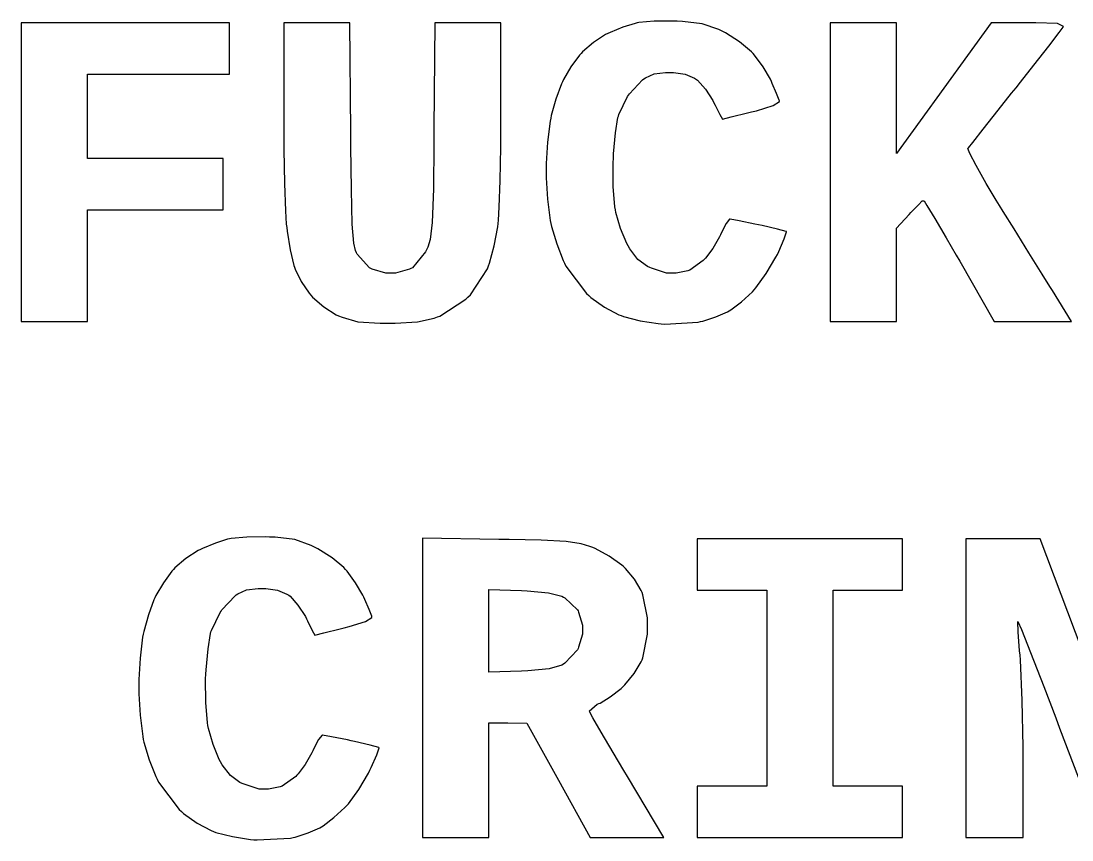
# Model space of a CAD drawing. Extents: x 6 to 122, y 9 to 117.
# Drawn here: x 36.07 to 65.54, y 64.11 to 87.09 of the extents above; entities that cross this region are included whole.
import ezdxf

# ---------------------------------------------------------------- set-up
doc = ezdxf.new("R2010")
doc.units = 0
doc.layers.get('0').update_dxf_attribs({"linetype": 'CONTINUOUS'})

msp = doc.modelspace()

# ---------------------------------------------------------------- linework, layer by layer
at = {"color": 0}
for p, q in [((38.989, 87.037), (36.0673, 87.037)), ((36.0673, 87.037), (36.0673, 82.8463)), ((41.9104, 87.037), (38.989, 87.037)), ((41.9104, 86.3177), (41.9104, 87.037)), ((44.3604, 87.037), (43.4344, 87.037)), ((43.4344, 87.037), (43.4344, 84.5178)), ((45.2878, 87.037), (44.3604, 87.037)), ((45.314, 83.9682), (45.2878, 87.037)), ((47.6762, 87.037), (47.6497, 84.0535)), ((48.6033, 87.037), (47.6762, 87.037)), ((49.5293, 87.037), (48.6033, 87.037)), ((49.5293, 84.5605), (49.5293, 87.037)), ((53.2917, 87.0218), (52.9484, 86.9142)), ((53.3439, 87.0327), (53.2917, 87.0218)), ((53.3947, 87.0437), (53.3439, 87.0327)), ((53.8289, 87.0811), (53.3947, 87.0437)), ((54.3638, 87.0878), (53.8289, 87.0811)), ((54.4657, 87.0839), (54.3638, 87.0878)), ((54.6213, 87.0783), (54.4657, 87.0839)), ((55.1727, 87.0119), (54.6213, 87.0783)), ((55.6355, 86.8468), (55.1727, 87.0119)), ((59.6896, 87.037), (58.7583, 87.037)), ((58.7583, 87.037), (58.7583, 82.8463)), ((60.6213, 87.037), (59.6896, 87.037)), ((60.6213, 85.2039), (60.6213, 87.037)), ((63.2795, 87.037), (61.951, 85.2039)), ((64.3255, 87.037), (63.2795, 87.037)), ((64.528, 87.037), (64.3255, 87.037)), ((65.1397, 87.0162), (64.528, 87.037)), ((65.308, 86.9322), (65.1397, 87.0162)), ((52.4648, 86.7075), (52.1229, 86.4828)), ((52.5268, 86.7364), (52.4648, 86.7075)), ((52.5872, 86.7668), (52.5268, 86.7364)), ((52.9484, 86.9142), (52.5872, 86.7668)), ((55.7484, 86.7914), (55.6355, 86.8468)), ((55.8214, 86.7558), (55.7484, 86.7914)), ((56.2197, 86.5036), (55.8214, 86.7558)), ((64.8903, 86.3865), (65.1828, 86.7653)), ((65.1828, 86.7653), (65.2985, 86.9184)), ((65.2985, 86.9184), (65.308, 86.9322)), ((65.308, 86.9322), (65.308, 86.9322)), ((52.1229, 86.4828), (51.8171, 86.2224)), ((56.5559, 86.2266), (56.2197, 86.5036)), ((64.473, 85.8516), (64.8903, 86.3865)), ((41.9104, 85.5984), (41.9104, 86.3177)), ((51.7303, 86.1261), (51.4904, 85.798)), ((51.7744, 86.1741), (51.7303, 86.1261)), ((51.8171, 86.2224), (51.7744, 86.1741)), ((56.6, 86.1783), (56.5559, 86.2266)), ((56.6431, 86.13), (56.6, 86.1783)), ((56.8784, 85.8037), (56.6431, 86.13)), ((51.4904, 85.798), (51.2808, 85.4438)), ((57.084, 85.4534), (56.8784, 85.8037)), ((64.098, 85.375), (64.473, 85.8516)), ((37.9307, 84.413), (37.9307, 85.5984)), ((37.9307, 85.5984), (39.9203, 85.5984)), ((39.9203, 85.5984), (41.9104, 85.5984)), ((53.5354, 85.4632), (53.5781, 85.4964)), ((53.5781, 85.4964), (53.8261, 85.6022)), ((53.8261, 85.6022), (54.1472, 85.641)), ((54.1472, 85.641), (54.2548, 85.641)), ((54.2548, 85.641), (54.3638, 85.641)), ((54.3638, 85.641), (54.6901, 85.5998)), ((54.6901, 85.5998), (54.9561, 85.4865)), ((54.9561, 85.4865), (55.0086, 85.4495)), ((51.2244, 85.3211), (51.0702, 84.8981)), ((51.2533, 85.3817), (51.2244, 85.3211)), ((51.2808, 85.4438), (51.2533, 85.3817)), ((53.1329, 85.0441), (53.5023, 85.4396)), ((53.5023, 85.4396), (53.5354, 85.4632)), ((55.0086, 85.4495), (55.0443, 85.4244)), ((55.0443, 85.4244), (55.2648, 85.1778)), ((57.1115, 85.3944), (57.084, 85.4534)), ((57.1391, 85.3352), (57.1115, 85.3944)), ((57.259, 85.0565), (57.1391, 85.3352)), ((61.951, 85.2039), (60.6213, 83.3713)), ((60.6213, 83.3713), (60.6213, 85.2039)), ((63.8485, 85.0593), (63.9741, 85.2166)), ((63.9741, 85.2166), (64.098, 85.375)), ((51.0702, 84.8981), (50.9393, 84.4391)), ((52.8355, 84.4642), (53.0793, 84.9672)), ((53.0793, 84.9672), (53.1068, 85.0057)), ((53.1068, 85.0057), (53.1329, 85.0441)), ((55.2648, 85.1778), (55.4715, 84.8568)), ((57.332, 84.8653), (57.259, 85.0565)), ((63.4739, 84.5841), (63.8485, 85.0593)), ((55.4715, 84.8568), (55.5032, 84.7933)), ((55.5032, 84.7933), (55.5336, 84.7302)), ((55.5336, 84.7302), (55.6645, 84.4684)), ((56.6967, 84.5704), (57.1623, 84.715)), ((57.1623, 84.715), (57.3401, 84.8293)), ((57.3359, 84.8487), (57.332, 84.8653)), ((57.3401, 84.8293), (57.3359, 84.8487)), ((37.9307, 83.228), (37.9307, 84.413)), ((43.4344, 84.5178), (43.4344, 84.2603)), ((49.5226, 83.5462), (49.5293, 84.3068)), ((49.5293, 84.3068), (49.5293, 84.5605)), ((50.9228, 84.358), (50.9048, 84.2779)), ((50.9393, 84.4391), (50.9228, 84.358)), ((52.7431, 83.9474), (52.8091, 84.3802)), ((52.8091, 84.3802), (52.8228, 84.4215)), ((52.8228, 84.4215), (52.8355, 84.4642)), ((55.6645, 84.4684), (55.7375, 84.3319)), ((55.7375, 84.3319), (55.7403, 84.3319)), ((55.7403, 84.3319), (55.7417, 84.3333)), ((55.7417, 84.3333), (55.9855, 84.395)), ((55.9855, 84.395), (56.4473, 84.5097)), ((56.4473, 84.5097), (56.5573, 84.5358)), ((56.5573, 84.5358), (56.6967, 84.5704)), ((63.0548, 84.0535), (63.4739, 84.5841)), ((43.4344, 84.2603), (43.44, 83.4842)), ((47.6497, 84.0535), (47.6458, 83.6344)), ((50.9048, 84.2779), (50.836, 83.6884)), ((62.7613, 83.6799), (63.0548, 84.0535)), ((45.3168, 83.5671), (45.314, 83.9682)), ((52.6891, 83.3575), (52.7431, 83.9474)), ((43.44, 83.4842), (43.458, 82.5306)), ((45.3319, 82.3641), (45.3168, 83.5671)), ((47.6458, 83.6344), (47.6321, 82.375)), ((49.506, 82.6121), (49.5226, 83.5462)), ((50.836, 83.6884), (50.8, 83.0887)), ((62.6262, 83.5064), (62.636, 83.5187)), ((62.6787, 83.3713), (62.6262, 83.5064)), ((62.636, 83.5187), (62.6442, 83.5311)), ((62.6442, 83.5311), (62.7613, 83.6799)), ((39.8364, 83.228), (37.9307, 83.228)), ((41.7407, 83.228), (39.8364, 83.228)), ((41.7407, 82.5073), (41.7407, 83.228)), ((52.6768, 83.1053), (52.6838, 83.2362)), ((52.6838, 83.2362), (52.6891, 83.3575)), ((62.8523, 83.0294), (62.6787, 83.3713)), ((36.0673, 82.8463), (36.0673, 78.6557)), ((50.8, 83.0887), (50.8, 82.889)), ((50.8, 82.889), (50.8, 82.6893)), ((52.6782, 82.4438), (52.6768, 83.1053)), ((58.7583, 82.8463), (58.7583, 78.6557)), ((63.1363, 82.5306), (62.8523, 83.0294)), ((49.4799, 81.8638), (49.506, 82.6121)), ((50.8, 82.6893), (50.836, 82.0872)), ((41.7407, 81.788), (41.7407, 82.5073)), ((43.458, 82.5306), (43.4855, 81.7644)), ((45.3581, 81.3883), (45.3319, 82.3641)), ((47.6321, 82.375), (47.6017, 81.4352)), ((52.7237, 81.8762), (52.6782, 82.4438)), ((63.416, 82.0649), (63.1363, 82.5306)), ((50.836, 82.0872), (50.909, 81.4903)), ((61.2359, 81.9312), (61.3392, 82.0416)), ((61.3392, 82.0416), (61.3752, 82.0416)), ((61.3752, 82.0416), (61.3985, 82.0416)), ((61.3985, 82.0416), (61.4701, 81.9094)), ((63.5123, 81.9108), (63.416, 82.0649)), ((37.9307, 80.221), (37.9307, 81.788)), ((37.9307, 81.788), (39.8364, 81.788)), ((39.8364, 81.788), (41.7407, 81.788)), ((43.4855, 81.7644), (43.506, 81.3869)), ((49.4605, 81.4973), (49.4799, 81.8638)), ((52.7389, 81.7922), (52.7237, 81.8762)), ((52.7526, 81.715), (52.7389, 81.7922)), ((52.8835, 81.2631), (52.7526, 81.715)), ((60.6213, 81.2793), (60.9727, 81.661)), ((60.9727, 81.661), (61.021, 81.715)), ((61.021, 81.715), (61.2359, 81.9312)), ((61.4701, 81.9094), (61.6948, 81.5453)), ((63.6143, 81.7467), (63.5123, 81.9108)), ((63.9216, 81.2518), (63.6143, 81.7467)), ((43.506, 81.3869), (43.5183, 81.2892)), ((45.4036, 80.8577), (45.3581, 81.3883)), ((47.6017, 81.4352), (47.5449, 80.9583)), ((49.4386, 81.3096), (49.4496, 81.4021)), ((49.4496, 81.4021), (49.4605, 81.4973)), ((50.909, 81.4903), (50.9266, 81.4077)), ((50.9266, 81.4077), (50.9446, 81.3248)), ((55.8465, 81.4035), (55.7128, 81.1512)), ((55.94, 81.5315), (55.8465, 81.4035)), ((55.9484, 81.5301), (55.94, 81.5315)), ((55.9551, 81.5301), (55.9484, 81.5301)), ((56.2088, 81.4807), (55.9551, 81.5301)), ((56.6498, 81.3911), (56.2088, 81.4807)), ((56.7517, 81.3689), (56.6498, 81.3911)), ((56.8523, 81.3484), (56.7517, 81.3689)), ((61.6948, 81.5453), (62.013, 81.0066)), ((43.5183, 81.2892), (43.5296, 81.1925)), ((43.5296, 81.1925), (43.6164, 80.669)), ((49.3367, 80.7752), (49.4386, 81.3096)), ((50.9446, 81.3248), (51.0921, 80.8344)), ((53.0585, 80.844), (52.8835, 81.2631)), ((55.6853, 81.0891), (55.6563, 81.0288)), ((55.7128, 81.1512), (55.6853, 81.0891)), ((57.2879, 81.2493), (56.8523, 81.3484)), ((57.5303, 81.1844), (57.2879, 81.2493)), ((57.4753, 80.9763), (57.5398, 81.1749)), ((57.5359, 81.1788), (57.5303, 81.1844)), ((57.5398, 81.1749), (57.5359, 81.1788)), ((60.6213, 79.9677), (60.6213, 81.2793)), ((64.3364, 80.5836), (63.9216, 81.2518)), ((45.4491, 80.6496), (45.4036, 80.8577)), ((47.5449, 80.9583), (47.4733, 80.7392)), ((49.2069, 80.2901), (49.3367, 80.7752)), ((51.0921, 80.8344), (51.2755, 80.3631)), ((53.0945, 80.7805), (53.0585, 80.844)), ((53.1414, 80.6965), (53.0945, 80.7805)), ((55.6563, 81.0288), (55.4687, 80.705)), ((57.3207, 80.6221), (57.4753, 80.9763)), ((62.013, 81.0066), (62.2999, 80.5145)), ((43.6164, 80.669), (43.7169, 80.2308)), ((45.478, 80.5864), (45.4491, 80.6496)), ((45.4974, 80.5423), (45.478, 80.5864)), ((45.8392, 80.1606), (45.4974, 80.5423)), ((47.414, 80.6069), (47.0436, 80.1631)), ((47.443, 80.6704), (47.414, 80.6069)), ((47.4733, 80.7392), (47.443, 80.6704)), ((53.37, 80.3949), (53.1414, 80.6965)), ((55.4687, 80.705), (55.269, 80.4376)), ((57.241, 80.4566), (57.2809, 80.5395)), ((57.2809, 80.5395), (57.3207, 80.6221)), ((62.2999, 80.5145), (62.3947, 80.3494)), ((64.71, 79.9814), (64.3364, 80.5836)), ((37.9307, 78.6557), (37.9307, 80.221)), ((43.7169, 80.2308), (43.7349, 80.1758)), ((43.7349, 80.1758), (43.7526, 80.1204)), ((49.1504, 80.137), (49.1822, 80.221)), ((49.1822, 80.221), (49.2069, 80.2901)), ((51.2755, 80.3631), (51.3126, 80.2901)), ((51.3126, 80.2901), (51.3514, 80.21)), ((51.3514, 80.21), (51.9285, 79.4424)), ((53.636, 80.2019), (53.37, 80.3949)), ((53.7034, 80.1716), (53.636, 80.2019)), ((55.2016, 80.3698), (54.8224, 80.0971)), ((55.2358, 80.403), (55.2016, 80.3698)), ((55.269, 80.4376), (55.2358, 80.403)), ((56.9694, 79.998), (57.241, 80.4566)), ((62.3947, 80.3494), (63.3649, 78.6557)), ((43.7526, 80.1204), (43.9237, 79.7814)), ((45.8763, 80.1412), (45.8392, 80.1606)), ((45.9123, 80.1232), (45.8763, 80.1412)), ((46.2979, 80.0104), (45.9123, 80.1232)), ((46.44, 80.0104), (46.2979, 80.0104)), ((46.5709, 80.0104), (46.44, 80.0104)), ((46.9664, 80.1232), (46.5709, 80.0104)), ((47.002, 80.1412), (46.9664, 80.1232)), ((47.0436, 80.1631), (47.002, 80.1412)), ((48.6696, 79.4025), (49.1504, 80.137)), ((53.7517, 80.1494), (53.7034, 80.1716)), ((54.1736, 80.0104), (53.7517, 80.1494)), ((54.3306, 80.0104), (54.1736, 80.0104)), ((54.4393, 80.0104), (54.3306, 80.0104)), ((54.7688, 80.0763), (54.4393, 80.0104)), ((54.7963, 80.0862), (54.7688, 80.0763)), ((54.8224, 80.0971), (54.7963, 80.0862)), ((56.6773, 79.5983), (56.9694, 79.998)), ((60.6213, 78.6557), (60.6213, 79.9677)), ((64.922, 79.6382), (64.71, 79.9814)), ((43.9237, 79.7814), (44.1508, 79.448)), ((56.6289, 79.5443), (56.6773, 79.5983)), ((64.9937, 79.5239), (64.922, 79.6382)), ((44.1508, 79.448), (44.1964, 79.3958)), ((44.1964, 79.3958), (44.2447, 79.3404)), ((44.2447, 79.3404), (44.559, 79.0691)), ((48.5429, 79.2787), (48.6033, 79.3365)), ((48.6033, 79.3365), (48.6696, 79.4025)), ((51.9285, 79.4424), (51.9934, 79.3831)), ((51.9934, 79.3831), (52.0527, 79.3309)), ((52.0527, 79.3309), (52.4344, 79.0607)), ((56.2737, 79.211), (56.5796, 79.4921)), ((56.5796, 79.4921), (56.6289, 79.5443)), ((65.5327, 78.6557), (64.9937, 79.5239)), ((44.559, 79.0691), (44.909, 78.8458)), ((47.8166, 78.8088), (48.5429, 79.2787)), ((52.4344, 79.0607), (52.8313, 78.8472)), ((55.9717, 78.9838), (56.2737, 79.211)), ((44.909, 78.8458), (44.9749, 78.8155)), ((44.9749, 78.8155), (45.0702, 78.7728)), ((45.0702, 78.7728), (45.5097, 78.65)), ((47.1883, 78.6486), (47.6567, 78.7495)), ((47.6567, 78.7495), (47.7478, 78.7823)), ((47.7478, 78.7823), (47.8166, 78.8088)), ((52.8313, 78.8472), (52.9001, 78.8211)), ((52.9001, 78.8211), (52.9664, 78.7961)), ((52.9664, 78.7961), (53.4293, 78.679)), ((55.1903, 78.6666), (55.5502, 78.7852)), ((55.5502, 78.7852), (55.8782, 78.9284)), ((55.8782, 78.9284), (55.9262, 78.9563)), ((55.9262, 78.9563), (55.9717, 78.9838)), ((36.0673, 78.6557), (36.999, 78.6557)), ((36.999, 78.6557), (37.9307, 78.6557)), ((45.5097, 78.65), (46.1423, 78.613)), ((46.1423, 78.613), (46.3543, 78.613)), ((46.3543, 78.613), (46.5624, 78.613)), ((46.5624, 78.613), (47.1883, 78.6486)), ((53.4293, 78.679), (53.9365, 78.5992)), ((53.9365, 78.5992), (54.0262, 78.5922)), ((54.0262, 78.5922), (54.1211, 78.5855)), ((54.1211, 78.5855), (55.058, 78.6363)), ((55.058, 78.6363), (55.1272, 78.6515)), ((55.1272, 78.6515), (55.1903, 78.6666)), ((58.7583, 78.6557), (59.6896, 78.6557)), ((59.6896, 78.6557), (60.6213, 78.6557)), ((63.3649, 78.6557), (64.4483, 78.6557)), ((64.4483, 78.6557), (65.5327, 78.6557)), ((41.8606, 72.5442), (41.5177, 72.4352)), ((41.9146, 72.5551), (41.8606, 72.5442)), ((41.9654, 72.566), (41.9146, 72.5551)), ((42.3997, 72.6034), (41.9654, 72.566)), ((42.9341, 72.6101), (42.3997, 72.6034)), ((43.0361, 72.6063), (42.9341, 72.6101)), ((43.192, 72.6006), (43.0361, 72.6063)), ((43.743, 72.5343), (43.192, 72.6006)), ((44.2062, 72.3692), (43.743, 72.5343)), ((49.4661, 72.5428), (47.3287, 72.5759)), ((47.3287, 72.5759), (47.3287, 68.3768)), ((49.7625, 72.5385), (49.4661, 72.5428)), ((50.6554, 72.5191), (49.7625, 72.5385)), ((51.3581, 72.4849), (50.6554, 72.5191)), ((57.912, 72.5593), (55.0333, 72.5593)), ((55.0333, 72.5593), (55.0333, 71.84)), ((60.7907, 72.5593), (57.912, 72.5593)), ((60.7907, 71.84), (60.7907, 72.5593)), ((63.6104, 72.5593), (62.5683, 72.5593)), ((62.5683, 72.5593), (62.5683, 68.3687)), ((64.6522, 72.5593), (63.6104, 72.5593)), ((65.829, 69.4313), (64.6522, 72.5593)), ((41.0351, 72.2298), (40.6936, 72.0051)), ((41.0972, 72.2588), (41.0351, 72.2298)), ((41.1579, 72.2891), (41.0972, 72.2588)), ((41.5177, 72.4352), (41.1579, 72.2891)), ((44.3191, 72.3138), (44.2062, 72.3692)), ((44.3921, 72.2782), (44.3191, 72.3138)), ((44.7904, 72.0259), (44.3921, 72.2782)), ((51.7744, 72.4214), (51.3581, 72.4849)), ((52.0224, 72.3427), (51.7744, 72.4214)), ((52.1035, 72.3099), (52.0224, 72.3427)), ((52.1712, 72.2835), (52.1035, 72.3099)), ((52.5625, 72.0714), (52.1712, 72.2835)), ((40.6936, 72.0051), (40.386, 71.7448)), ((45.1252, 71.749), (44.7904, 72.0259)), ((52.9181, 71.822), (52.5625, 72.0714)), ((40.2992, 71.6485), (40.0611, 71.3204)), ((40.3433, 71.695), (40.2992, 71.6485)), ((40.386, 71.7448), (40.3433, 71.695)), ((45.1693, 71.6993), (45.1252, 71.749)), ((45.212, 71.6509), (45.1693, 71.6993)), ((45.4491, 71.3246), (45.212, 71.6509)), ((52.9678, 71.7765), (52.9181, 71.822)), ((53.02, 71.7282), (52.9678, 71.7765)), ((53.2709, 71.4252), (53.02, 71.7282)), ((55.0333, 71.84), (55.0333, 71.1207)), ((60.7907, 71.1207), (60.7907, 71.84)), ((53.461, 71.1055), (53.2709, 71.4252)), ((40.0611, 71.3204), (39.8501, 70.9662)), ((42.1474, 71.0173), (42.3954, 71.1232)), ((42.3954, 71.1232), (42.7164, 71.162)), ((42.7164, 71.162), (42.824, 71.162)), ((42.824, 71.162), (42.9327, 71.162)), ((42.9327, 71.162), (43.2608, 71.1207)), ((43.2608, 71.1207), (43.5268, 71.0075)), ((45.6544, 70.9757), (45.4491, 71.3246)), ((49.1917, 69.9766), (49.1917, 71.1369)), ((49.1917, 71.1369), (50.1015, 71.1027)), ((50.1015, 71.1027), (50.2613, 71.0971)), ((50.2613, 71.0971), (50.8621, 71.0434)), ((50.8621, 71.0434), (51.2367, 70.951)), ((53.4843, 71.0477), (53.461, 71.1055)), ((53.5065, 70.9895), (53.4843, 71.0477)), ((55.0333, 71.1207), (56.0077, 71.1207)), ((56.0077, 71.1207), (56.9807, 71.1207)), ((56.9807, 71.1207), (56.9807, 68.3687)), ((58.8437, 68.3687), (58.8437, 71.1207)), ((58.8437, 71.1207), (59.8166, 71.1207)), ((59.8166, 71.1207), (60.7907, 71.1207)), ((39.7937, 70.8434), (39.6392, 70.4204)), ((39.8226, 70.9041), (39.7937, 70.8434)), ((39.8501, 70.9662), (39.8226, 70.9041)), ((41.7022, 70.5665), (42.0716, 70.9605)), ((42.0716, 70.9605), (42.1047, 70.9842)), ((42.1047, 70.9842), (42.1474, 71.0173)), ((43.5268, 71.0075), (43.5776, 70.9718)), ((43.5776, 70.9718), (43.6136, 70.9468)), ((43.6136, 70.9468), (43.834, 70.7002)), ((45.6819, 70.9164), (45.6544, 70.9757)), ((45.708, 70.8572), (45.6819, 70.9164)), ((45.8294, 70.5788), (45.708, 70.8572)), ((51.2367, 70.951), (51.2865, 70.9249)), ((51.2865, 70.9249), (51.3235, 70.9055)), ((51.3235, 70.9055), (51.671, 70.5665)), ((53.636, 70.3407), (53.5065, 70.9895)), ((41.4059, 69.9865), (41.65, 70.4896)), ((41.65, 70.4896), (41.6775, 70.528)), ((41.6775, 70.528), (41.7022, 70.5665)), ((43.834, 70.7002), (44.0422, 70.3792)), ((45.9024, 70.3873), (45.8294, 70.5788)), ((51.671, 70.5665), (51.689, 70.5323)), ((51.689, 70.5323), (51.7052, 70.4991)), ((51.7052, 70.4991), (51.8156, 70.1368)), ((39.6392, 70.4204), (39.5097, 69.9604)), ((44.0422, 70.3792), (44.0739, 70.3157)), ((44.0739, 70.3157), (44.1043, 70.2525)), ((44.1043, 70.2525), (44.2352, 69.9893)), ((45.267, 70.0927), (45.7331, 70.2374)), ((45.7331, 70.2374), (45.9109, 70.3516)), ((45.9066, 70.3711), (45.9024, 70.3873)), ((45.9109, 70.3516), (45.9066, 70.3711)), ((53.636, 70.1036), (53.636, 70.3407)), ((64.0211, 70.2374), (64.0249, 70.2398)), ((64.032, 69.9505), (64.0211, 70.2374)), ((64.0249, 70.2398), (64.0249, 70.2398)), ((64.0249, 70.2398), (64.1244, 70.0112)), ((39.4931, 69.8789), (39.4751, 69.7988)), ((39.5097, 69.9604), (39.4931, 69.8789)), ((41.3135, 69.4697), (41.3798, 69.9022)), ((41.3798, 69.9022), (41.3935, 69.9438)), ((41.3935, 69.9438), (41.4059, 69.9865)), ((44.2352, 69.9893), (44.3082, 69.8542)), ((44.3121, 69.8556), (44.5562, 69.9163)), ((44.5562, 69.9163), (45.0176, 70.0306)), ((45.0176, 70.0306), (45.128, 70.0581)), ((45.128, 70.0581), (45.267, 70.0927)), ((49.1917, 68.8164), (49.1917, 69.9766)), ((51.8156, 69.8817), (51.7066, 69.5166)), ((51.8156, 70.1368), (51.8156, 70.0155)), ((51.8156, 70.0155), (51.8156, 69.8817)), ((53.5065, 69.2189), (53.636, 69.8832)), ((53.636, 69.8832), (53.636, 70.1036)), ((64.0761, 69.4186), (64.032, 69.9505)), ((64.1244, 70.0112), (64.3791, 69.3692)), ((39.4751, 69.7988), (39.4049, 69.2094)), ((44.3082, 69.8542), (44.3107, 69.8542)), ((44.3107, 69.8542), (44.3121, 69.8556)), ((41.2598, 68.8785), (41.3135, 69.4697)), ((51.671, 69.4408), (51.3235, 69.0644)), ((51.689, 69.4778), (51.671, 69.4408)), ((51.7066, 69.5166), (51.689, 69.4778)), ((64.0884, 69.2905), (64.0761, 69.4186)), ((64.0994, 69.1638), (64.0884, 69.2905)), ((64.3791, 69.3692), (64.7499, 68.4142)), ((39.4049, 69.2094), (39.3707, 68.611)), ((51.2329, 69.0093), (50.8801, 68.9046)), ((51.2865, 69.0411), (51.2329, 69.0093)), ((51.3235, 69.0644), (51.2865, 69.0411)), ((53.2666, 68.7779), (53.461, 69.1032)), ((53.461, 69.1032), (53.4843, 69.1596)), ((53.4843, 69.1596), (53.5065, 69.2189)), ((64.1505, 68.024), (64.0994, 69.1638)), ((41.2461, 68.6262), (41.2542, 68.7571)), ((41.2542, 68.7571), (41.2598, 68.8785)), ((50.1015, 68.8467), (49.1917, 68.8164)), ((50.2789, 68.8538), (50.1015, 68.8467)), ((50.8801, 68.9046), (50.2789, 68.8538)), ((53.0063, 68.4636), (53.2666, 68.7779)), ((39.3707, 68.611), (39.3707, 68.4114)), ((39.3707, 68.4114), (39.3707, 68.2113)), ((41.2475, 67.9648), (41.2461, 68.6262)), ((52.8973, 68.3616), (52.9512, 68.4114)), ((52.9512, 68.4114), (53.0063, 68.4636)), ((64.7499, 68.4142), (65.0861, 67.5361)), ((39.3707, 68.2113), (39.4063, 67.6092)), ((47.3287, 68.3768), (47.3287, 64.178)), ((52.3102, 67.9496), (52.5928, 68.1232)), ((52.5928, 68.1232), (52.8973, 68.3616)), ((56.9807, 68.3687), (56.9807, 65.6167)), ((58.8437, 65.6167), (58.8437, 68.3687)), ((62.5683, 68.3687), (62.5683, 64.178)), ((41.2944, 67.3985), (41.2475, 67.9648)), ((52.0044, 67.7238), (52.2263, 67.9154)), ((52.2263, 67.9154), (52.269, 67.9319)), ((52.269, 67.9319), (52.3102, 67.9496)), ((64.178, 66.711), (64.1505, 68.024)), ((39.4063, 67.6092), (39.4794, 67.0112)), ((52.0114, 67.7086), (52.0044, 67.7238)), ((52.0167, 67.6949), (52.0114, 67.7086)), ((52.1077, 67.5337), (52.0167, 67.6949)), ((52.3406, 67.1326), (52.1077, 67.5337)), ((65.0861, 67.5361), (65.1979, 67.2426)), ((41.3096, 67.3146), (41.2944, 67.3985)), ((41.3233, 67.2373), (41.3096, 67.3146)), ((41.4542, 66.7854), (41.3233, 67.2373)), ((49.1917, 65.786), (49.1917, 67.3943)), ((49.1917, 67.3943), (49.7209, 67.3901)), ((49.7209, 67.3901), (50.25, 67.3862)), ((50.25, 67.3862), (51.139, 65.7821)), ((65.1979, 67.2426), (66.3444, 64.2193)), ((39.4794, 67.0112), (39.4974, 66.9286)), ((39.4974, 66.9286), (39.5139, 66.8472)), ((44.4154, 66.9244), (44.2831, 66.6736)), ((44.5093, 67.0525), (44.4154, 66.9244)), ((44.5174, 67.0511), (44.5093, 67.0525)), ((44.5258, 67.0511), (44.5174, 67.0511)), ((44.7795, 67.0031), (44.5258, 67.0511)), ((45.2205, 66.9135), (44.7795, 67.0031)), ((45.3224, 66.8913), (45.2205, 66.9135)), ((52.6743, 66.5649), (52.3406, 67.1326)), ((39.5139, 66.8472), (39.6614, 66.3568)), ((41.6292, 66.3663), (41.4542, 66.7854)), ((44.2831, 66.6736), (44.2556, 66.6115)), ((45.423, 66.8708), (45.3224, 66.8913)), ((45.8583, 66.7713), (45.423, 66.8708)), ((46.0996, 66.7053), (45.8583, 66.7713)), ((46.0446, 66.4986), (46.1091, 66.6958)), ((46.1049, 66.6997), (46.0996, 66.7053)), ((46.1091, 66.6958), (46.1049, 66.6997)), ((64.178, 66.2725), (64.178, 66.711)), ((39.6614, 66.3568), (39.8459, 65.8855)), ((41.6648, 66.3028), (41.6292, 66.3663)), ((44.2267, 66.5508), (44.0394, 66.227)), ((44.2556, 66.6115), (44.2267, 66.5508)), ((45.89, 66.1444), (46.0446, 66.4986)), ((52.9731, 66.0605), (52.6743, 66.5649)), ((41.7117, 66.2189), (41.6648, 66.3028)), ((41.9407, 65.9172), (41.7117, 66.2189)), ((44.0394, 66.227), (43.8397, 65.9599)), ((45.8114, 65.979), (45.8516, 66.0619)), ((45.8516, 66.0619), (45.89, 66.1444)), ((53.0737, 65.8922), (52.9731, 66.0605)), ((64.178, 64.178), (64.178, 66.2725)), ((39.8459, 65.8855), (39.8819, 65.811)), ((39.8819, 65.811), (39.9203, 65.731)), ((42.2067, 65.7229), (41.9407, 65.9172)), ((43.772, 65.8922), (43.3931, 65.6195)), ((43.8065, 65.9253), (43.772, 65.8922)), ((43.8397, 65.9599), (43.8065, 65.9253)), ((45.5387, 65.5204), (45.8114, 65.979)), ((49.1917, 64.178), (49.1917, 65.786)), ((51.139, 65.7821), (52.0277, 64.178)), ((54.0935, 64.178), (53.0737, 65.8922)), ((39.9203, 65.731), (40.4992, 64.9647)), ((42.2741, 65.6925), (42.2067, 65.7229)), ((42.3224, 65.6703), (42.2741, 65.6925)), ((42.744, 65.5327), (42.3224, 65.6703)), ((42.901, 65.5327), (42.744, 65.5327)), ((43.01, 65.5327), (42.901, 65.5327)), ((43.3395, 65.5987), (43.01, 65.5327)), ((43.367, 65.6086), (43.3395, 65.5987)), ((43.3931, 65.6195), (43.367, 65.6086)), ((45.248, 65.1207), (45.5387, 65.5204)), ((56.0077, 65.6167), (55.0333, 65.6167)), ((55.0333, 65.6167), (55.0333, 64.8974)), ((56.9807, 65.6167), (56.0077, 65.6167)), ((59.8166, 65.6167), (58.8437, 65.6167)), ((60.7907, 65.6167), (59.8166, 65.6167)), ((60.7907, 64.8974), (60.7907, 65.6167)), ((40.4992, 64.9647), (40.5638, 64.9055)), ((40.5638, 64.9055), (40.6231, 64.8533)), ((40.6231, 64.8533), (41.0034, 64.583)), ((44.8441, 64.7333), (45.1499, 65.0145)), ((45.1499, 65.0145), (45.1997, 65.0667)), ((45.1997, 65.0667), (45.248, 65.1207)), ((55.0333, 64.8974), (55.0333, 64.178)), ((60.7907, 64.178), (60.7907, 64.8974)), ((41.0034, 64.583), (41.4016, 64.3682)), ((44.5424, 64.5061), (44.8441, 64.7333)), ((41.4016, 64.3682), (41.4694, 64.3421)), ((41.4694, 64.3421), (41.5353, 64.317)), ((41.5353, 64.317), (41.9985, 64.1999)), ((43.7596, 64.1876), (44.1205, 64.3061)), ((44.1205, 64.3061), (44.4486, 64.4507)), ((44.4486, 64.4507), (44.4969, 64.4783)), ((44.4969, 64.4783), (44.5424, 64.5061)), ((41.9985, 64.1999), (42.5055, 64.1202)), ((42.5055, 64.1202), (42.5951, 64.1131)), ((42.5951, 64.1131), (42.6903, 64.1064)), ((42.6903, 64.1064), (43.6287, 64.1572)), ((43.6287, 64.1572), (43.6961, 64.1724)), ((43.6961, 64.1724), (43.7596, 64.1876)), ((47.3287, 64.178), (48.2604, 64.178)), ((48.2604, 64.178), (49.1917, 64.178)), ((52.0277, 64.178), (53.0599, 64.178)), ((53.0599, 64.178), (54.0935, 64.178)), ((55.0333, 64.178), (57.912, 64.178)), ((57.912, 64.178), (60.7907, 64.178)), ((62.5683, 64.178), (63.3734, 64.178)), ((63.3734, 64.178), (64.178, 64.178))]:
    msp.add_line(p, q, dxfattribs=at)

doc.saveas('drawing.dxf')
